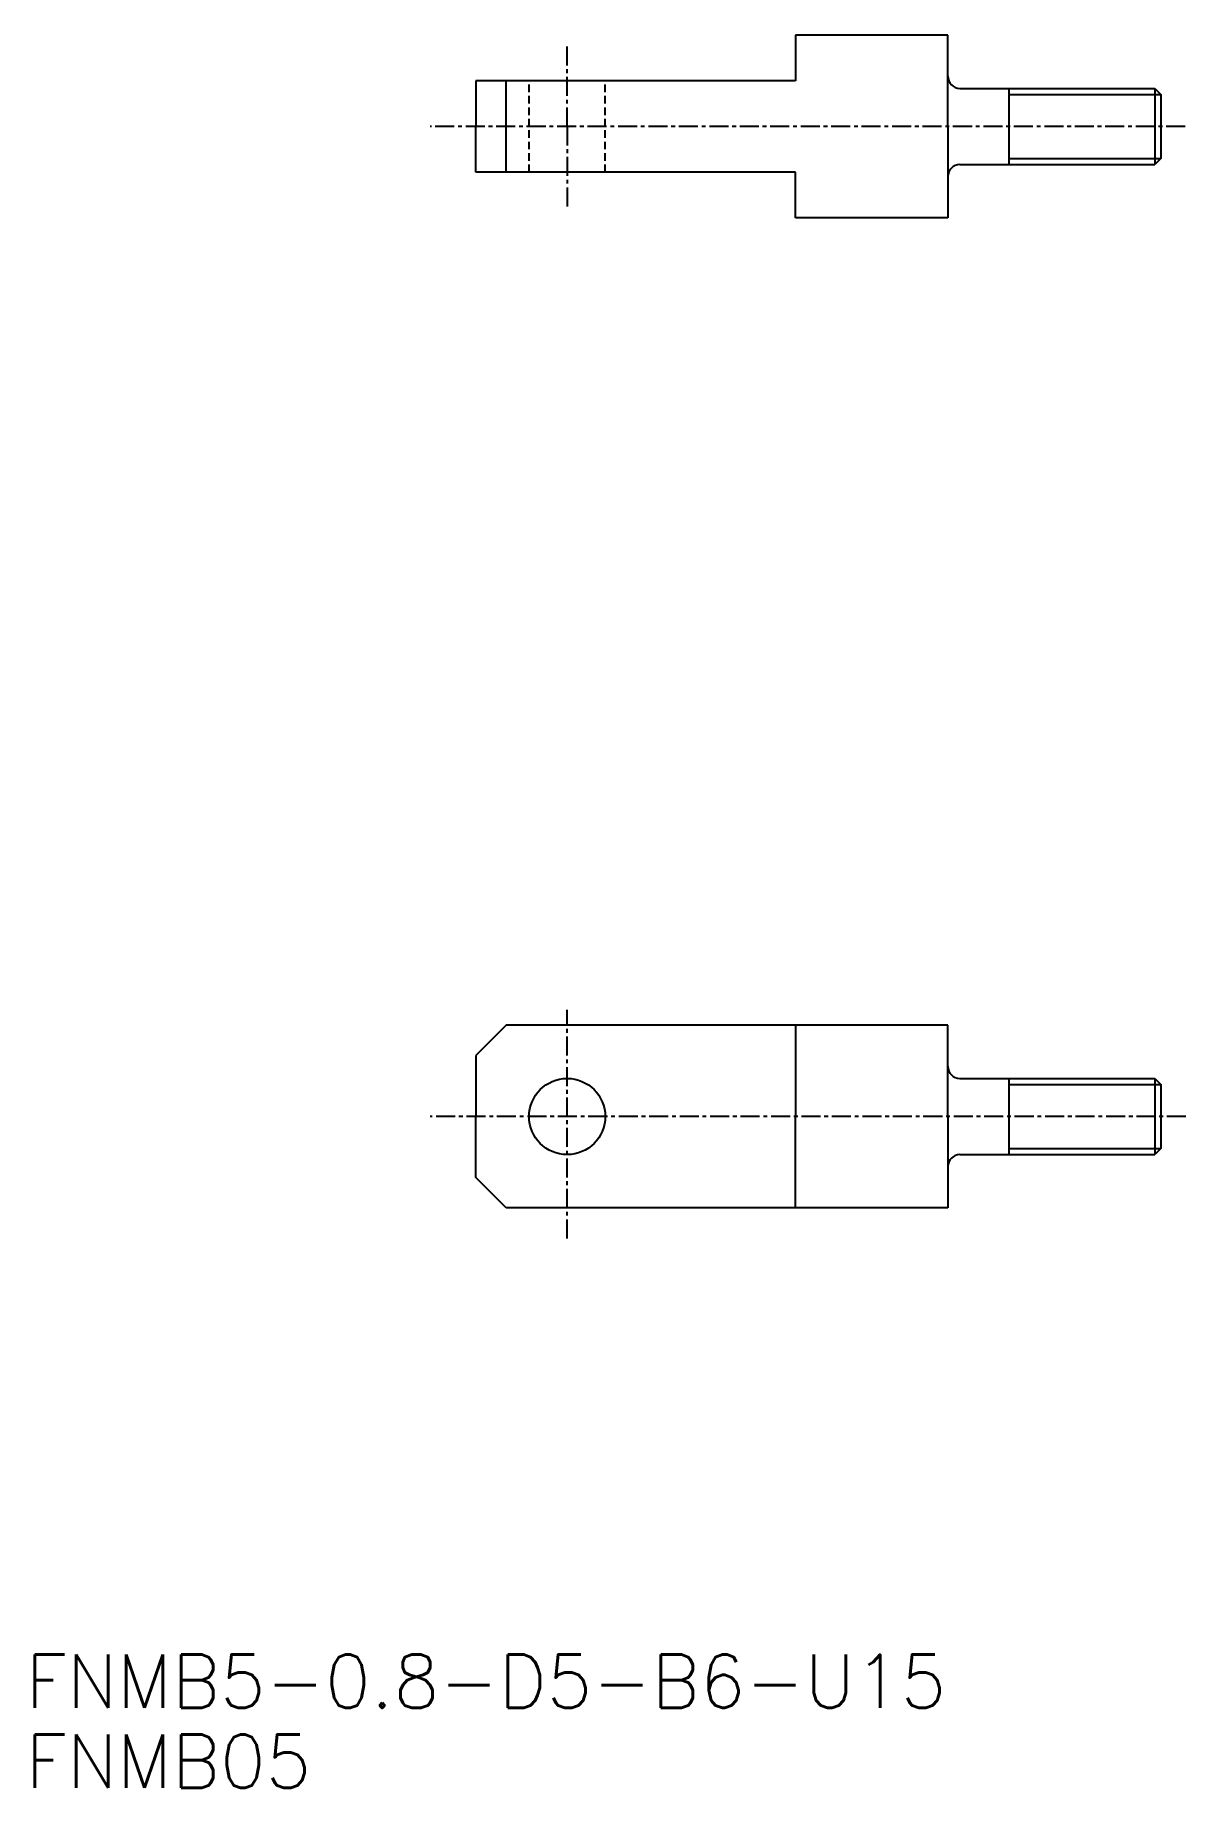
# Model space of a CAD drawing. Extents: x 1 to 77, y 1 to 116.
import ezdxf

# ---------------------------------------------------------------- set-up
doc = ezdxf.new("R2010")
doc.units = 0
doc.linetypes.add('CENTER', pattern=[2, 1.25, -0.25, 0.25, -0.25])
doc.linetypes.add('DASHED', pattern=[0.75, 0.5, -0.25])
doc.layers.get('0').update_dxf_attribs({"linetype": 'CONTINUOUS'})
doc.layers.add('CENTER', color=1, linetype='CENTER')
doc.styles.get("Standard").update_dxf_attribs({"font": 'txt.shx', "bigfont": 'extfont.shx'})

msp = doc.modelspace()

# ---------------------------------------------------------------- linework, layer by layer
at = {"color": 7, "linetype": 'CONTINUOUS'}
for p, q in [((61, 116), (51, 116)), ((51, 116), (51, 113)), ((61, 110), (61, 116)), ((51, 113), (30, 113)), ((30, 113), (30, 110)), ((32, 107), (32, 113)), ((61.8, 112.5), (74.6, 112.5)), ((74.6, 112.5), (74.6, 107.5)), ((74.6, 112.5), (75, 112.1)), ((75, 112.1), (75, 107.9)), ((30, 107), (30, 110)), ((61, 110), (61, 104)), ((61.8, 107.5), (74.6, 107.5)), ((75, 107.9), (74.6, 107.5)), ((51, 107), (30, 107)), ((51, 104), (51, 107)), ((61, 104), (51, 104)), ((32, 51), (30, 49)), ((61, 51), (32, 51)), ((51, 51), (51, 45)), ((61, 45), (61, 51)), ((30, 49), (30, 45)), ((61.8, 47.5), (74.6, 47.5)), ((74.6, 47.5), (74.6, 42.5)), ((74.6, 47.5), (75, 47.1)), ((75, 47.1), (75, 42.9)), ((30, 41), (30, 45)), ((51, 39), (51, 45)), ((61, 45), (61, 39)), ((75, 42.9), (74.6, 42.5)), ((61.8, 42.5), (74.6, 42.5)), ((32, 39), (30, 41)), ((61, 39), (32, 39))]:
    msp.add_line(p, q, dxfattribs=at)
at = {"color": 3, "linetype": 'DASHED'}
for p, q in [((33.5, 107), (33.5, 113)), ((38.5, 107), (38.5, 113))]:
    msp.add_line(p, q, dxfattribs=at)
at = {"color": 3}
for p, q in [((65, 112.5), (65, 107.5)), ((65, 112.1), (75, 112.1)), ((65, 107.9), (75, 107.9)), ((65, 47.5), (65, 42.5)), ((65, 47.1), (75, 47.1)), ((65, 42.9), (75, 42.9))]:
    msp.add_line(p, q, dxfattribs=at)
at = {"color": 7, "linetype": 'CONTINUOUS'}
msp.add_circle((36, 45), 2.5, dxfattribs=at)
for centre, start, end in [((61.8, 113.3), 180, 270), ((61.8, 106.7), 90, 180), ((61.8, 48.3), 180, 270), ((61.8, 41.7), 90, 180)]:
    msp.add_arc(centre, 0.8, start, end, dxfattribs=at)
at = {"layer": 'CENTER', "color": 1, "linetype": 'CENTER'}
for p, q in [((36, 110), (36, 115.5)), ((76.59, 110), (27, 110)), ((36, 110), (36, 104.5)), ((36, 37), (36, 52)), ((76.64, 45), (27, 45))]:
    msp.add_line(p, q, dxfattribs=at)

# ---------------------------------------------------------------- texts
at = {"color": 7, "linetype": 'CONTINUOUS'}
for s, p in [('FNMB5-0.8-D5-B6-U15', (0.45, 6.17)), ('FNMB05', (0.45, 0.92))]:
    msp.add_text(s, height=3.5, dxfattribs=at).set_placement(p)

doc.saveas('drawing.dxf')
